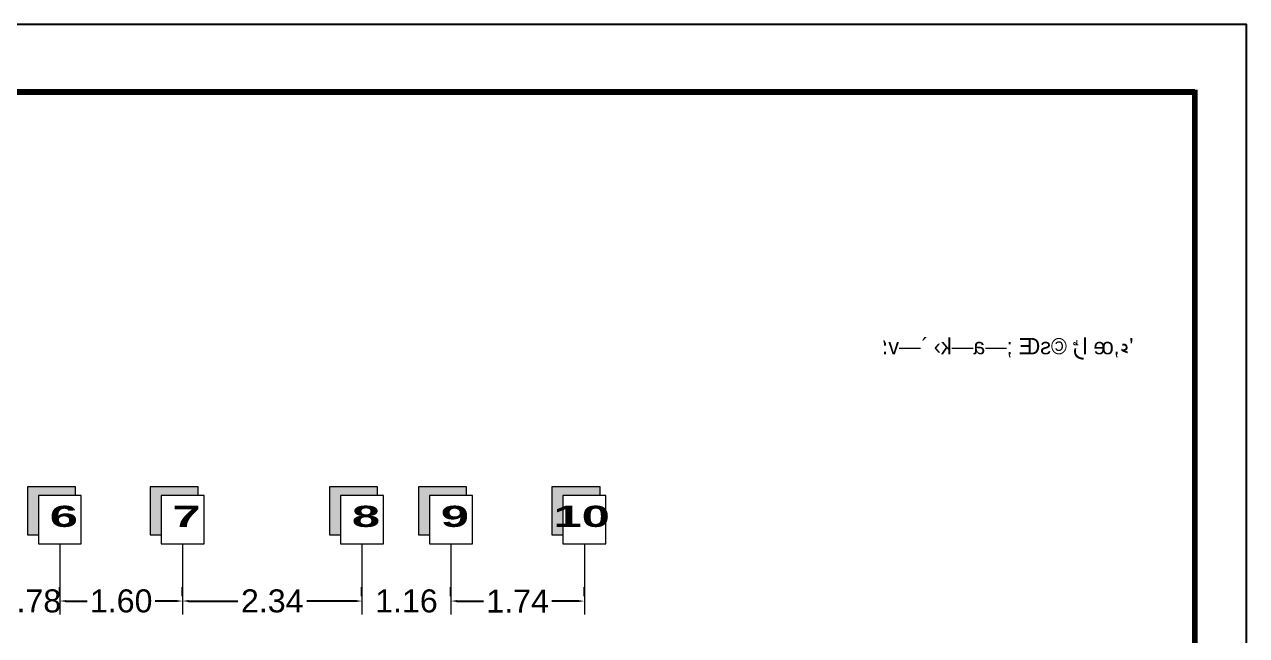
# Model space of a CAD drawing. Header units: inches. Extents: x 37.8 to 126.9, y 5.9 to 51.9.
# Drawn here: x 51.53 to 67.46, y 43.98 to 51.95 of the extents above; entities that cross this region are included whole.
import ezdxf

# ---------------------------------------------------------------- set-up
doc = ezdxf.new("R2010")
doc.units = ezdxf.units.IN
doc.header["$MEASUREMENT"] = 0
doc.layers.add('02', color=253, linetype='Continuous', lineweight=15)
doc.layers.add('KADR', color=69, linetype='Continuous')
doc.layers.add('tak labe', color=34, linetype='Continuous')
doc.styles.add('FARSI', font='trafic.shx', dxfattribs={"height": 1})
doc.styles.add('KH1', font='', dxfattribs={"width": 1.5})
doc.styles.get("Standard").update_dxf_attribs({"font": 'arial.ttf'})
doc.styles.get('KH1').set_extended_font_data('Arial Black')
doc.dimstyles.new('ddd', dxfattribs={"dimtxt": 0.3, "dimasz": 0.078, "dimexe": 0.18, "dimexo": 0.0625, "dimgap": 0.09, "dimtad": 0, "dimzin": 0, "dimdsep": 46, "dimtxsty": 'Standard', "dimcen": 0.02, "dimadec": 0, "dimazin": 0, "dimtfac": 1, "dimtix": 1, "dimtofl": 0, "dimtmove": 0, "dimatfit": 3, "dimfxl": 0, "dimtolj": 1, "dimtzin": 0, "dimarcsym": 0})

# ---------------------------------------------------------------- blocks, each defined once
blk = doc.blocks.new('k5')
at = {"linetype": 'Continuous', "lineweight": 50, "const_width": 0.0725}
blk.add_lwpolyline([(255.11, 44.321), (255.11, 4.017), (283.525, 4.017), (283.525, 44.321)], close=True, dxfattribs=at)
at = {"linetype": 'Continuous', "lineweight": 90}
blk.add_lwpolyline([(283.525, 44.321), (255.11, 44.321), (255.11, 4.017), (283.525, 4.017), (283.525, 5.369)], dxfattribs=at)
at = {"layer": 'KADR'}
blk.add_lwpolyline([(254.5, 3.201), (284.2, 3.201), (284.2, 45.205), (254.5, 45.205)], close=True, dxfattribs=at)
at = {"style": 'FARSI', "text_generation_flag": 2}
blk.add_text("'ء,œ lڑ\xa0©sŒ ;—a—k› `—v؛", height=0.21, dxfattribs=at).set_placement((282.725, 40.907))
blk = doc.blocks.new('*D41')
at = {"layer": 'Defpoints', "color": 0, "transparency": 16777216}
for p in [(236.11, -210.256), (236.89, -210.256), (236.89, -210.256)]:
    blk.add_point(p, dxfattribs=at)
at = {"layer": 'tak labe', "color": 0, "lineweight": -2, "transparency": 16777216}
for p, q in [((236.11, -210.193), (236.11, -210.076)), ((236.89, -210.193), (236.89, -210.076))]:
    blk.add_line(p, q, dxfattribs=at)
at = {"layer": 'tak labe', "color": 0, "transparency": 16777216, "insert": (236.5, -210.256), "char_height": 0.3, "attachment_point": 5}
blk.add_mtext('\\A1;0.78', dxfattribs=at)
blk = doc.blocks.new('*D42')
at = {"layer": 'Defpoints', "color": 0, "transparency": 16777216}
for p in [(236.89, -210.256), (238.49, -210.256), (238.49, -210.256)]:
    blk.add_point(p, dxfattribs=at)
at = {"layer": 'tak labe', "color": 0, "lineweight": -2, "transparency": 16777216}
for p, q in [((236.89, -210.193), (236.89, -210.076)), ((238.49, -210.193), (238.49, -210.076)), ((236.968, -210.256), (237.247, -210.256)), ((238.412, -210.256), (238.134, -210.256))]:
    blk.add_line(p, q, dxfattribs=at)
at = {"layer": 'tak labe', "color": 0, "transparency": 16777216}
for points in [[(236.968, -210.243), (236.968, -210.269), (236.89, -210.256)], [(238.412, -210.243), (238.412, -210.269), (238.49, -210.256)]]:
    blk.add_solid(points, dxfattribs=at)
at = {"layer": 'tak labe', "color": 0, "transparency": 16777216, "insert": (237.69, -210.256), "char_height": 0.3, "attachment_point": 5}
blk.add_mtext('\\A1;1.60', dxfattribs=at)
blk = doc.blocks.new('*D43')
at = {"layer": 'Defpoints', "color": 0, "transparency": 16777216}
for p in [(238.49, -210.256), (240.83, -210.256), (240.83, -210.256)]:
    blk.add_point(p, dxfattribs=at)
at = {"layer": 'tak labe', "color": 0, "lineweight": -2, "transparency": 16777216}
for p, q in [((238.49, -210.193), (238.49, -210.076)), ((240.83, -210.193), (240.83, -210.076)), ((238.568, -210.256), (239.209, -210.256)), ((240.752, -210.256), (240.111, -210.256))]:
    blk.add_line(p, q, dxfattribs=at)
at = {"layer": 'tak labe', "color": 0, "transparency": 16777216}
for points in [[(238.568, -210.243), (238.568, -210.269), (238.49, -210.256)], [(240.752, -210.243), (240.752, -210.269), (240.83, -210.256)]]:
    blk.add_solid(points, dxfattribs=at)
at = {"layer": 'tak labe', "color": 0, "transparency": 16777216, "insert": (239.66, -210.256), "char_height": 0.3, "attachment_point": 5}
blk.add_mtext('\\A1;2.34', dxfattribs=at)
blk = doc.blocks.new('*D44')
at = {"layer": 'Defpoints', "color": 0, "transparency": 16777216}
for p in [(240.83, -210.256), (241.99, -210.256), (241.99, -210.256)]:
    blk.add_point(p, dxfattribs=at)
at = {"layer": 'tak labe', "color": 0, "lineweight": -2, "transparency": 16777216}
for p, q in [((240.83, -210.193), (240.83, -210.076)), ((241.99, -210.193), (241.99, -210.076))]:
    blk.add_line(p, q, dxfattribs=at)
at = {"layer": 'tak labe', "color": 0, "transparency": 16777216, "insert": (241.41, -210.256), "char_height": 0.3, "attachment_point": 5}
blk.add_mtext('\\A1;1.16', dxfattribs=at)
blk = doc.blocks.new('*D45')
at = {"layer": 'Defpoints', "color": 0, "transparency": 16777216}
for p in [(241.99, -210.256), (243.73, -210.256), (243.73, -210.256)]:
    blk.add_point(p, dxfattribs=at)
at = {"layer": 'tak labe', "color": 0, "lineweight": -2, "transparency": 16777216}
for p, q in [((241.99, -210.193), (241.99, -210.076)), ((243.73, -210.193), (243.73, -210.076)), ((242.068, -210.256), (242.415, -210.256)), ((243.652, -210.256), (243.305, -210.256))]:
    blk.add_line(p, q, dxfattribs=at)
at = {"layer": 'tak labe', "color": 0, "transparency": 16777216}
for points in [[(242.068, -210.243), (242.068, -210.269), (241.99, -210.256)], [(243.652, -210.243), (243.652, -210.269), (243.73, -210.256)]]:
    blk.add_solid(points, dxfattribs=at)
at = {"layer": 'tak labe', "color": 0, "transparency": 16777216, "insert": (242.86, -210.256), "char_height": 0.3, "attachment_point": 5}
blk.add_mtext('\\A1;1.74', dxfattribs=at)
blk = doc.blocks.new('axxxxx')
at = {"layer": '02', "ltscale": 0.3}
for points in [[(237.094, -208.767), (237.094, -208.882), (236.61, -208.882), (236.61, -209.394), (236.467, -209.394), (236.467, -208.767)], [(238.694, -208.767), (238.694, -208.882), (238.21, -208.882), (238.21, -209.394), (238.067, -209.394), (238.067, -208.767)], [(241.034, -208.767), (241.034, -208.882), (240.55, -208.882), (240.55, -209.394), (240.407, -209.394), (240.407, -208.767)], [(242.194, -208.767), (242.194, -208.882), (241.71, -208.882), (241.71, -209.394), (241.567, -209.394), (241.567, -208.767)], [(243.934, -208.767), (243.934, -208.882), (243.45, -208.882), (243.45, -209.394), (243.307, -209.394), (243.307, -208.767)]]:
    blk.add_hatch(color=256, dxfattribs=at).paths.add_polyline_path(points)
for p, q in [((236.89, -209.509), (236.89, -210.431)), ((238.49, -209.509), (238.49, -210.431)), ((240.83, -209.509), (240.83, -210.431)), ((241.99, -209.509), (241.99, -210.431)), ((243.73, -209.509), (243.73, -210.431))]:
    blk.add_line(p, q, dxfattribs=at)
for points in [[(237.094, -208.882), (237.094, -208.767), (236.467, -208.767), (236.467, -209.394), (236.61, -209.394)], [(238.694, -208.882), (238.694, -208.767), (238.067, -208.767), (238.067, -209.394), (238.21, -209.394)], [(241.034, -208.882), (241.034, -208.767), (240.407, -208.767), (240.407, -209.394), (240.55, -209.394)], [(242.194, -208.882), (242.194, -208.767), (241.567, -208.767), (241.567, -209.394), (241.71, -209.394)], [(243.934, -208.882), (243.934, -208.767), (243.307, -208.767), (243.307, -209.394), (243.45, -209.394)]]:
    blk.add_lwpolyline(points, dxfattribs=at)
for points in [[(237.17, -209.509), (237.17, -208.882), (236.61, -208.882), (236.61, -209.509)], [(238.77, -209.509), (238.77, -208.882), (238.21, -208.882), (238.21, -209.509)], [(241.11, -209.509), (241.11, -208.882), (240.55, -208.882), (240.55, -209.509)], [(242.27, -209.509), (242.27, -208.882), (241.71, -208.882), (241.71, -209.509)], [(244.01, -209.509), (244.01, -208.882), (243.45, -208.882), (243.45, -209.509)]]:
    blk.add_lwpolyline(points, close=True, dxfattribs=at)
at = {"layer": '02', "ltscale": 0.3, "style": 'KH1', "width": 1.5}
for s, height, p in [('6', 0.276, (236.758, -209.29)), ('7', 0.276, (238.358, -209.29)), ('8', 0.276, (240.698, -209.29)), ('9', 0.276, (241.858, -209.29)), ('10', 0.2765, (243.326, -209.29))]:
    blk.add_text(s, height=height, dxfattribs=at).set_placement(p)
at = {"layer": 'tak labe'}
for base, p1, p2, picture, middle in [((236.89, -210.256), (236.11, -210.256), (236.89, -210.256), '*D41', (236.5, -210.256)), ((238.49, -210.256), (236.89, -210.256), (238.49, -210.256), '*D42', (237.69, -210.256)), ((240.83, -210.256), (238.49, -210.256), (240.83, -210.256), '*D43', (239.66, -210.256)), ((241.99, -210.256), (240.83, -210.256), (241.99, -210.256), '*D44', (241.41, -210.256)), ((243.73, -210.256), (241.99, -210.256), (243.73, -210.256), '*D45', (242.86, -210.256))]:
    dim = blk.add_linear_dim(base=base, p1=p1, p2=p2, dimstyle='ddd', dxfattribs=at)
    dim.commit()
    dim.dimension.update_dxf_attribs({"geometry": picture, "text_midpoint": middle})

msp = doc.modelspace()

# ---------------------------------------------------------------- block references
for name, p in [('k5', (-216.73805, 6.74042)), ('axxxxx', (-184.9028, 254.68694))]:
    msp.add_blockref(name, p)

doc.saveas('drawing.dxf')
